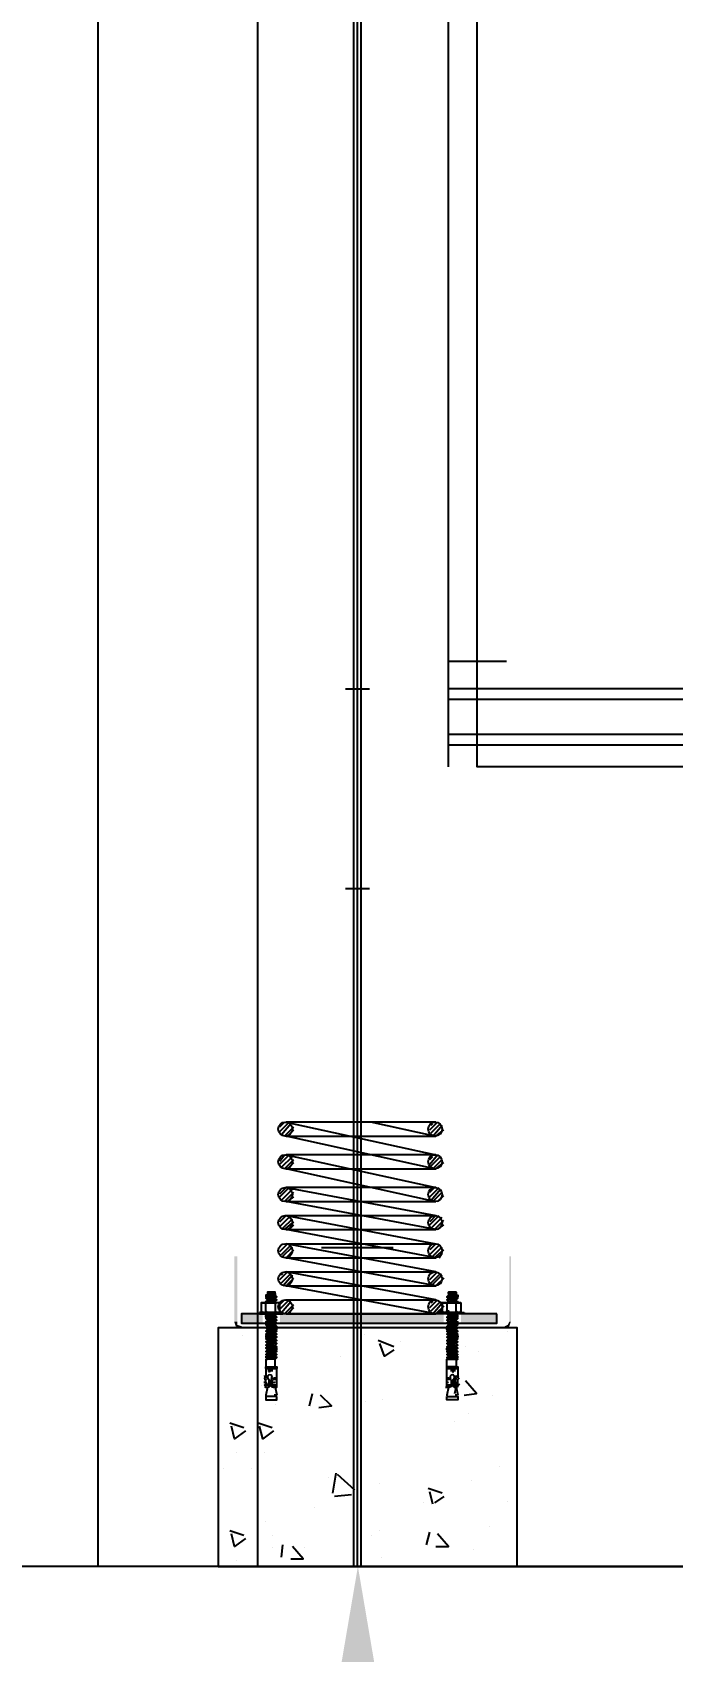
# Model space of a CAD drawing. Header units: millimetres. Extents: x -665 to 20582, y -27797 to 160.
# Drawn here: x 1368 to 2170, y -25601 to -23571 of the extents above; entities that cross this region are included whole.
import ezdxf

# ---------------------------------------------------------------- set-up
doc = ezdxf.new("R2010")
doc.units = ezdxf.units.MM
for name, color, linetype in [('$0$PDF_SAS_STB_Side', 7, 'Continuous'), ('$2$PDF_0', 7, 'Continuous'), ('AA_Architecture', 7, 'Continuous'), ('AA_Rail', 7, 'Continuous')]:
    doc.layers.add(name, color=color, linetype=linetype)
doc.layers.add('AA_Datum', color=7, linetype='Continuous', plot=False)
doc.styles.add('Century Gothic$001H0', font='cent.shx')
doc.dimstyles.new('Copy of ISO-25', dxfattribs={"dimtxt": 250, "dimasz": 80, "dimexe": 1.25, "dimexo": 0.625, "dimtad": 1, "dimtxsty": 'Century Gothic$001H0', "dimblk": 'ARCHTICK', "dimcen": 2.5, "dimadec": 0, "dimazin": 0, "dimtfac": 1, "dimtmove": 0, "dimatfit": 3, "dimfxl": 1, "dimarcsym": 0})

# ---------------------------------------------------------------- blocks, each defined once
blk = doc.blocks.new('_ArchTick')
at = {"color": 0, "linetype": 'ByBlock', "const_width": 0.15}
blk.add_lwpolyline([(-0.5, -0.5), (0.5, 0.5)], dxfattribs=at)
blk = doc.blocks.new('*D81')
at = {"color": 0, "lineweight": -2, "transparency": 16777216}
for p, q in [((3650, -8194.2), (249.4, -8194.2)), ((250.6, -25494.2), (250.6, -8194.2)), ((3650, -25494.2), (249.4, -25494.2))]:
    blk.add_line(p, q, dxfattribs=at)
at = {"layer": 'Defpoints', "color": 0, "transparency": 16777216}
for p in [(250.6, -8194.2), (3650.6, -8194.2), (3650.6, -25494.2)]:
    blk.add_point(p, dxfattribs=at)
at = {"color": 0, "lineweight": -2, "transparency": 16777216, "xscale": 80, "yscale": 80, "zscale": 80}
for p, rotation in [((250.6, -8194.2), 90), ((250.6, -25494.2), 270)]:
    blk.add_blockref('_ArchTick', p, dxfattribs=dict(at, rotation=rotation))
at = {"color": 0, "transparency": 16777216, "insert": (125, -16844.2), "char_height": 250, "attachment_point": 5, "rotation": 90, "style": 'Century Gothic$001H0'}
blk.add_mtext('SHAFT TOTAL HEIGHT 17300', dxfattribs=at)

msp = doc.modelspace()

# ---------------------------------------------------------------- linework, layer by layer
at = {"layer": '$0$PDF_SAS_STB_Side', "lineweight": 25}
for points in [[(1678.404, -25173.793), (1678.404, -25164.014), (1656.892, -25164.014), (1654.936, -25164.014), (1656.892, -25164.014), (1658.847, -25164.014), (1660.803, -25164.014), (1660.803, -25162.059), (1674.493, -25164.014), (1672.537, -25162.059), (1662.759, -25162.059), (1662.759, -25160.103)], [(1654.936, -25164.014), (1654.936, -25173.793)], [(1654.936, -25164.014), (1654.936, -25164.014)], [(1662.759, -25152.28), (1662.759, -25154.236), (1660.803, -25154.236), (1660.803, -25156.192), (1674.493, -25156.192), (1660.803, -25154.236)], [(1672.537, -25152.28), (1672.537, -25154.236), (1674.493, -25156.192), (1660.803, -25156.192), (1662.759, -25158.147), (1660.803, -25158.147)], [(1674.493, -25160.103), (1672.537, -25162.059), (1662.759, -25160.103), (1660.803, -25158.147), (1674.493, -25160.103), (1672.537, -25158.147), (1662.759, -25158.147), (1672.537, -25158.147), (1674.493, -25156.192)], [(1660.803, -25158.147), (1674.493, -25160.103), (1660.803, -25158.147)], [(1660.803, -25158.147), (1660.803, -25158.147)], [(1660.803, -25162.059), (1674.493, -25164.014), (1660.803, -25162.059)], [(1660.803, -25162.059), (1660.803, -25162.059)], [(1662.759, -25162.059), (1660.803, -25162.059)], [(1662.759, -25150.325), (1672.537, -25150.325)], [(1662.759, -25150.325), (1662.759, -25150.325)], [(1662.759, -25154.236), (1672.537, -25154.236), (1662.759, -25154.236)], [(1662.759, -25158.147), (1662.759, -25158.147)], [(1672.537, -25150.325), (1672.537, -25150.325)], [(1672.537, -25154.236), (1672.537, -25154.236)], [(1672.537, -25158.147), (1672.537, -25158.147)], [(1672.537, -25162.059), (1672.537, -25162.059)], [(1678.404, -25164.014), (1676.448, -25164.014), (1674.493, -25164.014), (1672.537, -25164.014)], [(1672.537, -25164.014), (1672.537, -25164.014)], [(1674.493, -25156.192), (1674.493, -25156.192)], [(1674.493, -25160.103), (1674.493, -25160.103)], [(1674.493, -25164.014), (1674.493, -25164.014)], [(1674.493, -25164.014), (1674.493, -25164.014)], [(1678.404, -25164.014), (1678.404, -25164.014)], [(1887.662, -25164.014), (1885.706, -25164.014), (1883.75, -25164.014), (1881.795, -25164.014), (1883.75, -25164.014), (1905.263, -25164.014), (1905.263, -25173.793)], [(1881.795, -25164.014), (1881.795, -25173.793)], [(1881.795, -25164.014), (1881.795, -25164.014)], [(1899.396, -25152.28), (1899.396, -25154.236), (1901.351, -25154.236), (1901.351, -25156.192), (1887.662, -25156.192), (1901.351, -25154.236)], [(1889.617, -25152.28), (1889.617, -25154.236), (1887.662, -25156.192), (1901.351, -25156.192), (1899.396, -25158.147), (1901.351, -25158.147)], [(1887.662, -25156.192), (1887.662, -25156.192)], [(1887.662, -25160.103), (1889.617, -25162.059), (1899.396, -25160.103), (1901.351, -25158.147), (1887.662, -25160.103), (1889.617, -25158.147), (1899.396, -25158.147), (1889.617, -25158.147), (1887.662, -25156.192)], [(1901.351, -25158.147), (1887.662, -25160.103), (1901.351, -25158.147)], [(1905.263, -25164.014), (1903.307, -25164.014), (1901.351, -25164.014), (1899.396, -25164.014), (1901.351, -25162.059), (1887.662, -25164.014), (1889.617, -25162.059), (1899.396, -25162.059), (1899.396, -25160.103)], [(1887.662, -25160.103), (1887.662, -25160.103)], [(1901.351, -25162.059), (1887.662, -25164.014), (1901.351, -25162.059)], [(1887.662, -25164.014), (1887.662, -25164.014)], [(1887.662, -25164.014), (1887.662, -25164.014)], [(1899.396, -25150.325), (1889.617, -25150.325)], [(1889.617, -25150.325), (1889.617, -25150.325)], [(1899.396, -25154.236), (1889.617, -25154.236), (1899.396, -25154.236)], [(1889.617, -25154.236), (1889.617, -25154.236)], [(1889.617, -25158.147), (1889.617, -25158.147)], [(1889.617, -25162.059), (1889.617, -25162.059)], [(1899.396, -25150.325), (1899.396, -25150.325)], [(1899.396, -25158.147), (1899.396, -25158.147)], [(1899.396, -25162.059), (1901.351, -25162.059)], [(1901.351, -25158.147), (1901.351, -25158.147)], [(1901.351, -25162.059), (1901.351, -25162.059)], [(1905.263, -25164.014), (1905.263, -25164.014)], [(1660.803, -25173.793), (1660.803, -25175.748), (1658.847, -25175.748), (1656.892, -25175.748), (1654.936, -25173.793), (1656.892, -25175.748), (1678.404, -25175.748), (1678.404, -25173.793), (1678.404, -25175.748), (1676.448, -25175.748), (1674.493, -25175.748), (1672.537, -25173.793)], [(1654.936, -25173.793), (1654.936, -25173.793)], [(1660.803, -25183.571), (1662.759, -25183.571), (1660.803, -25181.616), (1674.493, -25181.616), (1672.537, -25179.66), (1662.759, -25179.66), (1672.537, -25179.66), (1674.493, -25177.704), (1668.626, -25177.704), (1674.493, -25177.704), (1672.537, -25177.704)], [(1660.803, -25179.66), (1674.493, -25181.616), (1660.803, -25181.616), (1660.803, -25179.66), (1662.759, -25179.66), (1660.803, -25177.704)], [(1674.493, -25185.527), (1672.537, -25187.483), (1662.759, -25185.527), (1660.803, -25183.571), (1674.493, -25185.527), (1672.537, -25183.571), (1662.759, -25183.571), (1672.537, -25183.571), (1674.493, -25181.616)], [(1660.803, -25183.571), (1674.493, -25185.527), (1660.803, -25183.571)], [(1660.803, -25183.571), (1660.803, -25183.571)], [(1660.803, -25191.394), (1662.759, -25189.438), (1660.803, -25187.483), (1674.493, -25189.438), (1672.537, -25187.483), (1662.759, -25187.483), (1662.759, -25185.527)], [(1660.803, -25187.483), (1674.493, -25189.438), (1660.803, -25187.483)], [(1660.803, -25187.483), (1660.803, -25187.483)], [(1662.759, -25187.483), (1660.803, -25187.483)], [(1660.803, -25195.305), (1662.759, -25193.35), (1660.803, -25191.394), (1674.493, -25193.35), (1672.537, -25191.394), (1662.759, -25189.438), (1672.537, -25191.394), (1674.493, -25189.438)], [(1662.759, -25183.571), (1662.759, -25183.571)], [(1662.759, -25189.438), (1662.759, -25189.438)], [(1672.537, -25179.66), (1672.537, -25179.66)], [(1672.537, -25183.571), (1672.537, -25183.571)], [(1672.537, -25187.483), (1672.537, -25187.483)], [(1674.493, -25181.616), (1674.493, -25181.616)], [(1674.493, -25185.527), (1674.493, -25185.527)], [(1674.493, -25189.438), (1674.493, -25189.438)], [(1678.404, -25173.793), (1678.404, -25173.793)], [(1899.396, -25173.793), (1901.351, -25175.748), (1903.307, -25175.748), (1905.263, -25175.748), (1905.263, -25173.793), (1905.263, -25175.748), (1883.75, -25175.748), (1881.795, -25173.793), (1883.75, -25175.748), (1885.706, -25175.748), (1887.662, -25175.748), (1887.662, -25173.793)], [(1881.795, -25173.793), (1881.795, -25173.793)], [(1901.351, -25179.66), (1887.662, -25181.616), (1901.351, -25181.616), (1901.351, -25179.66), (1899.396, -25179.66), (1901.351, -25177.704)], [(1901.351, -25183.571), (1899.396, -25183.571), (1901.351, -25181.616), (1887.662, -25181.616), (1889.617, -25179.66), (1899.396, -25179.66), (1889.617, -25179.66), (1887.662, -25177.704)], [(1887.662, -25181.616), (1887.662, -25181.616)], [(1887.662, -25185.527), (1889.617, -25187.483), (1899.396, -25185.527), (1901.351, -25183.571), (1887.662, -25185.527), (1889.617, -25183.571), (1899.396, -25183.571), (1889.617, -25183.571), (1887.662, -25181.616)], [(1901.351, -25183.571), (1887.662, -25185.527), (1901.351, -25183.571)], [(1887.662, -25185.527), (1887.662, -25185.527)], [(1901.351, -25191.394), (1899.396, -25189.438), (1901.351, -25187.483), (1887.662, -25189.438), (1889.617, -25187.483), (1899.396, -25187.483), (1899.396, -25185.527)], [(1901.351, -25187.483), (1887.662, -25189.438), (1901.351, -25187.483)], [(1887.662, -25189.438), (1887.662, -25189.438)], [(1901.351, -25195.305), (1899.396, -25193.35), (1901.351, -25191.394), (1887.662, -25193.35), (1889.617, -25191.394), (1899.396, -25189.438), (1889.617, -25191.394), (1887.662, -25189.438)], [(1889.617, -25179.66), (1889.617, -25179.66)], [(1889.617, -25183.571), (1889.617, -25183.571)], [(1889.617, -25187.483), (1889.617, -25187.483)], [(1899.396, -25183.571), (1899.396, -25183.571)], [(1899.396, -25187.483), (1901.351, -25187.483)], [(1899.396, -25189.438), (1899.396, -25189.438)], [(1901.351, -25183.571), (1901.351, -25183.571)], [(1901.351, -25187.483), (1901.351, -25187.483)], [(1905.263, -25173.793), (1905.263, -25173.793)], [(1660.803, -25191.394), (1674.493, -25193.35), (1660.803, -25191.394)], [(1660.803, -25191.394), (1660.803, -25191.394)], [(1660.803, -25195.305), (1660.803, -25195.305)], [(1660.803, -25199.217), (1662.759, -25197.261), (1672.537, -25197.261), (1674.493, -25197.261), (1660.803, -25195.305), (1662.759, -25197.261), (1672.537, -25199.217), (1672.537, -25197.261)], [(1660.803, -25199.217), (1674.493, -25199.217), (1660.803, -25199.217)], [(1660.803, -25199.217), (1660.803, -25199.217)], [(1672.537, -25199.217), (1674.493, -25199.217), (1660.803, -25199.217), (1662.759, -25201.172), (1660.803, -25203.128)], [(1674.493, -25203.128), (1672.537, -25205.084), (1662.759, -25205.084), (1672.537, -25205.084), (1674.493, -25207.039), (1660.803, -25205.084), (1662.759, -25205.084), (1660.803, -25203.128), (1674.493, -25203.128), (1672.537, -25201.172), (1662.759, -25201.172), (1672.537, -25201.172), (1674.493, -25199.217)], [(1660.803, -25203.128), (1674.493, -25203.128), (1660.803, -25203.128)], [(1660.803, -25203.128), (1660.803, -25203.128)], [(1660.803, -25205.084), (1660.803, -25207.039), (1674.493, -25207.039), (1660.803, -25207.039), (1662.759, -25207.039), (1672.537, -25208.995), (1674.493, -25207.039)], [(1660.803, -25208.995), (1662.759, -25208.995), (1662.759, -25207.039)], [(1674.493, -25210.951), (1660.803, -25208.995), (1674.493, -25210.951), (1672.537, -25208.995), (1662.759, -25208.995)], [(1660.803, -25208.995), (1660.803, -25208.995)], [(1672.537, -25193.35), (1672.537, -25195.305), (1662.759, -25193.35), (1672.537, -25193.35), (1674.493, -25193.35)], [(1662.759, -25193.35), (1662.759, -25193.35)], [(1662.759, -25197.261), (1662.759, -25197.261)], [(1662.759, -25201.172), (1662.759, -25201.172)], [(1672.537, -25191.394), (1672.537, -25191.394)], [(1672.537, -25195.305), (1674.493, -25195.305)], [(1672.537, -25201.172), (1672.537, -25201.172)], [(1672.537, -25205.084), (1672.537, -25205.084)], [(1672.537, -25208.995), (1672.537, -25208.995)], [(1674.493, -25193.35), (1674.493, -25193.35)], [(1674.493, -25199.217), (1674.493, -25199.217)], [(1674.493, -25203.128), (1674.493, -25203.128)], [(1674.493, -25207.039), (1674.493, -25207.039)], [(1901.351, -25191.394), (1887.662, -25193.35), (1901.351, -25191.394)], [(1887.662, -25193.35), (1887.662, -25193.35)], [(1889.617, -25193.35), (1889.617, -25195.305), (1899.396, -25193.35), (1889.617, -25193.35), (1887.662, -25193.35)], [(1889.617, -25195.305), (1887.662, -25195.305)], [(1901.351, -25199.217), (1899.396, -25197.261), (1889.617, -25197.261), (1887.662, -25197.261), (1901.351, -25195.305), (1899.396, -25197.261), (1889.617, -25199.217), (1889.617, -25197.261)], [(1901.351, -25199.217), (1887.662, -25199.217), (1901.351, -25199.217)], [(1887.662, -25199.217), (1887.662, -25199.217)], [(1889.617, -25199.217), (1887.662, -25199.217), (1901.351, -25199.217), (1899.396, -25201.172), (1901.351, -25203.128)], [(1887.662, -25203.128), (1889.617, -25205.084), (1899.396, -25205.084), (1889.617, -25205.084), (1887.662, -25207.039), (1901.351, -25205.084), (1899.396, -25205.084), (1901.351, -25203.128), (1887.662, -25203.128), (1889.617, -25201.172), (1899.396, -25201.172), (1889.617, -25201.172), (1887.662, -25199.217)], [(1901.351, -25203.128), (1887.662, -25203.128), (1901.351, -25203.128)], [(1887.662, -25203.128), (1887.662, -25203.128)], [(1901.351, -25205.084), (1901.351, -25207.039), (1887.662, -25207.039), (1901.351, -25207.039), (1899.396, -25207.039), (1889.617, -25208.995), (1887.662, -25207.039)], [(1887.662, -25207.039), (1887.662, -25207.039)], [(1887.662, -25210.951), (1901.351, -25208.995), (1887.662, -25210.951), (1889.617, -25208.995), (1899.396, -25208.995)], [(1889.617, -25191.394), (1889.617, -25191.394)], [(1889.617, -25201.172), (1889.617, -25201.172)], [(1889.617, -25205.084), (1889.617, -25205.084)], [(1889.617, -25208.995), (1889.617, -25208.995)], [(1899.396, -25193.35), (1899.396, -25193.35)], [(1899.396, -25197.261), (1899.396, -25197.261)], [(1899.396, -25201.172), (1899.396, -25201.172)], [(1901.351, -25208.995), (1899.396, -25208.995), (1899.396, -25207.039)], [(1901.351, -25191.394), (1901.351, -25191.394)], [(1901.351, -25195.305), (1901.351, -25195.305)], [(1901.351, -25199.217), (1901.351, -25199.217)], [(1901.351, -25203.128), (1901.351, -25203.128)], [(1901.351, -25208.995), (1901.351, -25208.995)], [(1660.803, -25212.906), (1662.759, -25212.906), (1662.759, -25210.951)], [(1674.493, -25214.862), (1660.803, -25212.906), (1674.493, -25214.862), (1672.537, -25212.906), (1662.759, -25212.906)], [(1660.803, -25212.906), (1660.803, -25212.906)], [(1660.803, -25216.818), (1662.759, -25214.862), (1672.537, -25216.818), (1674.493, -25214.862), (1660.803, -25212.906), (1662.759, -25214.862), (1672.537, -25216.818), (1674.493, -25218.773), (1660.803, -25216.818), (1674.493, -25218.773)], [(1660.803, -25216.818), (1660.803, -25216.818)], [(1660.803, -25220.729), (1662.759, -25218.773), (1672.537, -25218.773), (1674.493, -25218.773), (1660.803, -25216.818), (1662.759, -25218.773), (1672.537, -25220.729), (1672.537, -25218.773)], [(1660.803, -25220.729), (1660.803, -25220.729)], [(1660.803, -25224.64), (1662.759, -25222.685), (1672.537, -25222.685), (1674.493, -25222.685), (1660.803, -25220.729), (1662.759, -25222.685), (1672.537, -25224.64), (1672.537, -25222.685)], [(1672.537, -25224.64), (1674.493, -25224.64), (1660.803, -25224.64), (1674.493, -25224.64)], [(1660.803, -25224.64), (1660.803, -25224.64)], [(1660.803, -25228.552), (1662.759, -25226.596), (1672.537, -25226.596), (1674.493, -25224.64), (1660.803, -25224.64), (1662.759, -25226.596), (1672.537, -25226.596), (1674.493, -25228.552), (1660.803, -25228.552), (1674.493, -25228.552)], [(1660.803, -25228.552), (1660.803, -25228.552)], [(1660.803, -25230.507), (1660.803, -25232.463), (1674.493, -25232.463), (1660.803, -25232.463), (1662.759, -25232.463), (1672.537, -25234.419), (1674.493, -25232.463)], [(1672.537, -25212.906), (1672.537, -25212.906)], [(1672.537, -25220.729), (1674.493, -25220.729)], [(1887.662, -25214.862), (1901.351, -25212.906), (1887.662, -25214.862), (1889.617, -25212.906), (1899.396, -25212.906)], [(1901.351, -25216.818), (1899.396, -25214.862), (1889.617, -25216.818), (1887.662, -25214.862), (1901.351, -25212.906), (1899.396, -25214.862), (1889.617, -25216.818), (1887.662, -25218.773), (1901.351, -25216.818), (1887.662, -25218.773)], [(1901.351, -25220.729), (1899.396, -25218.773), (1889.617, -25218.773), (1887.662, -25218.773), (1901.351, -25216.818), (1899.396, -25218.773), (1889.617, -25220.729), (1889.617, -25218.773)], [(1889.617, -25220.729), (1887.662, -25220.729)], [(1901.351, -25224.64), (1899.396, -25222.685), (1889.617, -25222.685), (1887.662, -25222.685), (1901.351, -25220.729), (1899.396, -25222.685), (1889.617, -25224.64), (1889.617, -25222.685)], [(1889.617, -25224.64), (1887.662, -25224.64), (1901.351, -25224.64), (1887.662, -25224.64)], [(1901.351, -25228.552), (1899.396, -25226.596), (1889.617, -25226.596), (1887.662, -25224.64), (1901.351, -25224.64), (1899.396, -25226.596), (1889.617, -25226.596), (1887.662, -25228.552), (1901.351, -25228.552), (1887.662, -25228.552)], [(1887.662, -25234.419), (1889.617, -25234.419), (1899.396, -25234.419), (1899.396, -25244.197), (1887.662, -25244.197), (1887.662, -25234.419), (1901.351, -25234.419), (1899.396, -25234.419), (1899.396, -25232.463), (1901.351, -25232.463), (1887.662, -25232.463), (1901.351, -25232.463), (1901.351, -25230.507)], [(1889.617, -25212.906), (1889.617, -25212.906)], [(1901.351, -25212.906), (1899.396, -25212.906), (1899.396, -25210.951)], [(1901.351, -25212.906), (1901.351, -25212.906)], [(1901.351, -25216.818), (1901.351, -25216.818)], [(1901.351, -25220.729), (1901.351, -25220.729)], [(1901.351, -25224.64), (1901.351, -25224.64)], [(1901.351, -25228.552), (1901.351, -25228.552)], [(1660.803, -25234.419), (1662.759, -25234.419), (1662.759, -25232.463)], [(1672.537, -25234.419), (1662.759, -25234.419)], [(1672.537, -25246.153), (1662.759, -25246.153)], [(1664.714, -25250.064), (1664.714, -25246.153)], [(1666.67, -25250.064), (1666.67, -25246.153)], [(1666.67, -25250.064), (1666.67, -25250.064)], [(1668.626, -25250.064), (1668.626, -25246.153)], [(1672.537, -25234.419), (1672.537, -25234.419)], [(1672.537, -25234.419), (1672.537, -25234.419)], [(1674.493, -25232.463), (1674.493, -25232.463)], [(1887.662, -25232.463), (1887.662, -25232.463)], [(1899.396, -25232.463), (1889.617, -25234.419), (1887.662, -25232.463)], [(1887.662, -25269.621), (1887.662, -25246.153), (1901.351, -25246.153), (1887.662, -25246.153), (1901.351, -25246.153), (1887.662, -25246.153)], [(1889.617, -25234.419), (1889.617, -25234.419)], [(1889.617, -25246.153), (1899.396, -25246.153)], [(1893.529, -25250.064), (1893.529, -25246.153)], [(1895.484, -25250.064), (1895.484, -25246.153)], [(1895.484, -25250.064), (1895.484, -25250.064)], [(1897.44, -25250.064), (1897.44, -25246.153)], [(1660.803, -25269.621), (1660.803, -25265.71), (1660.803, -25259.843), (1658.847, -25257.887)], [(1662.759, -25269.621), (1660.803, -25279.399)], [(1660.803, -25269.621), (1660.803, -25269.621)], [(1662.759, -25259.843), (1662.759, -25257.887), (1662.759, -25259.843)], [(1662.759, -25257.887), (1662.759, -25257.887)], [(1662.759, -25267.665), (1662.759, -25265.71), (1662.759, -25267.665)], [(1662.759, -25265.71), (1662.759, -25265.71)], [(1664.714, -25269.621), (1664.714, -25269.621)], [(1670.581, -25257.887), (1670.581, -25259.843), (1670.581, -25257.887)], [(1670.581, -25265.71), (1670.581, -25267.665), (1670.581, -25265.71)], [(1672.537, -25269.621), (1674.493, -25279.399)], [(1889.617, -25269.621), (1887.662, -25279.399)], [(1891.573, -25257.887), (1891.573, -25259.843), (1891.573, -25257.887)], [(1891.573, -25265.71), (1891.573, -25267.665), (1891.573, -25265.71)], [(1893.529, -25269.621), (1893.529, -25267.665), (1893.529, -25259.843)], [(1897.44, -25269.621), (1897.44, -25269.621)], [(1899.396, -25259.843), (1899.396, -25257.887), (1899.396, -25259.843)], [(1899.396, -25257.887), (1899.396, -25257.887)], [(1899.396, -25267.665), (1899.396, -25265.71), (1899.396, -25267.665)], [(1899.396, -25265.71), (1899.396, -25265.71)], [(1899.396, -25269.621), (1901.351, -25279.399)], [(1901.351, -25269.621), (1901.351, -25265.71), (1901.351, -25259.843), (1903.307, -25257.887)], [(1903.307, -25265.71), (1901.351, -25267.665)], [(1901.351, -25269.621), (1901.351, -25269.621)], [(1660.803, -25285.266), (1674.493, -25285.266)], [(1901.351, -25285.266), (1887.662, -25285.266)]]:
    msp.add_lwpolyline(points, dxfattribs=at)
for points in [[(1660.803, -25173.793), (1660.803, -25164.014), (1662.759, -25164.014), (1664.714, -25164.014), (1666.67, -25164.014), (1668.626, -25164.014), (1670.581, -25164.014), (1672.537, -25164.014), (1672.537, -25173.793), (1672.537, -25175.748), (1670.581, -25175.748), (1668.626, -25175.748), (1666.67, -25175.748), (1664.714, -25175.748), (1662.759, -25175.748)], [(1672.537, -25152.28), (1672.537, -25150.325), (1662.759, -25150.325), (1662.759, -25152.28)], [(1899.396, -25173.793), (1899.396, -25164.014), (1897.44, -25164.014), (1895.484, -25164.014), (1893.529, -25164.014), (1891.573, -25164.014), (1889.617, -25164.014), (1887.662, -25164.014), (1887.662, -25173.793), (1889.617, -25173.793), (1889.617, -25175.748), (1891.573, -25175.748), (1893.529, -25175.748), (1895.484, -25175.748), (1897.44, -25175.748), (1899.396, -25175.748)], [(1889.617, -25152.28), (1889.617, -25150.325), (1899.396, -25150.325), (1899.396, -25152.28)], [(1652.98, -25175.748), (1652.98, -25177.704), (1682.315, -25177.704), (1682.315, -25175.748)], [(1909.174, -25175.748), (1909.174, -25177.704), (1879.839, -25177.704), (1879.839, -25175.748)], [(1893.529, -25177.704), (1887.662, -25177.704)], [(1674.493, -25197.261), (1674.493, -25195.305), (1660.803, -25195.305)], [(1662.759, -25210.951), (1672.537, -25212.906), (1674.493, -25210.951), (1660.803, -25208.995)], [(1887.662, -25197.261), (1887.662, -25195.305), (1901.351, -25195.305)], [(1899.396, -25210.951), (1889.617, -25212.906), (1887.662, -25210.951), (1901.351, -25208.995)], [(1674.493, -25222.685), (1674.493, -25220.729), (1660.803, -25220.729)], [(1660.803, -25230.507), (1662.759, -25230.507), (1672.537, -25230.507), (1674.493, -25228.552), (1660.803, -25228.552), (1662.759, -25230.507), (1672.537, -25230.507), (1674.493, -25232.463)], [(1887.662, -25222.685), (1887.662, -25220.729), (1901.351, -25220.729)], [(1901.351, -25230.507), (1899.396, -25230.507), (1889.617, -25230.507), (1887.662, -25228.552), (1901.351, -25228.552), (1899.396, -25230.507), (1889.617, -25230.507), (1887.662, -25232.463)], [(1660.803, -25234.419), (1660.803, -25244.197), (1674.493, -25244.197), (1674.493, -25246.153), (1660.803, -25246.153), (1660.803, -25244.197), (1672.537, -25244.197), (1672.537, -25234.419)], [(1887.662, -25246.153), (1887.662, -25244.197), (1901.351, -25244.197), (1901.351, -25246.153)], [(1674.493, -25281.355), (1660.803, -25281.355), (1660.803, -25285.266), (1674.493, -25285.266)], [(1887.662, -25281.355), (1901.351, -25281.355), (1901.351, -25285.266), (1887.662, -25285.266)]]:
    msp.add_lwpolyline(points, close=True, dxfattribs=at)
for points in [[(1668.626, -25259.843), (1668.626, -25267.665), (1668.316, -25269.301, 0.09143887), (1674.493, -25269.621), (1674.493, -25246.153), (1660.803, -25246.153), (1674.493, -25246.153), (1660.803, -25246.153), (1674.493, -25246.153)], [(1659.402, -25255.944, -0.08335919), (1661.819, -25256.229, 0.12332508), (1658.5, -25256.06)], [(1659.402, -25263.767, -0.08335919), (1661.819, -25264.051, 0.12332508), (1658.5, -25263.883)], [(1658.847, -25265.71), (1660.803, -25267.665, 0.18133415), (1658.946, -25267.799)], [(1664.611, -25254.182, 0.62428567), (1664.714, -25259.843), (1664.714, -25267.665), (1664.714, -25269.621), (1666.67, -25267.665), (1666.67, -25259.843)], [(1670.505, -25258.083, -0.18506494), (1672.537, -25257.887), (1672.537, -25259.843, 0.18506494), (1670.505, -25260.038)], [(1672.537, -25265.71), (1672.537, -25267.665, 0.18506494), (1670.505, -25267.861)], [(1887.586, -25258.082, -0.18523677), (1889.617, -25257.887), (1889.617, -25259.843, 0.18523677), (1887.586, -25260.038)], [(1889.617, -25265.71), (1889.617, -25267.665, 0.18523677), (1887.586, -25267.861)], [(1899.295, -25259.977, 0.18125527), (1897.44, -25259.843), (1897.44, -25267.665), (1897.44, -25269.621), (1895.484, -25267.665), (1895.484, -25259.843, 0.62506625), (1895.587, -25254.181)], [(1901.699, -25256.061, 0.1232303), (1898.379, -25256.229, 0.08406634), (1896.572, -25256.185)], [(1901.699, -25263.884, 0.1232303), (1898.379, -25264.052, 0.08406634), (1896.572, -25264.008)]]:
    msp.add_lwpolyline(points, format="xyb", dxfattribs=at)
for centre, radius, start, end in [((1667.641, -25249.088), 2.927, 173.938928, 219.891625), ((1892.549, -25249.085), 2.935, 320.175957, 5.99349), ((1659.823, -25262.773), 2.931, 66.285309, 107.397302), ((1661.781, -25262.765), 6.856, 252.554789, 287.445211), ((1665.694, -25256.912), 2.93, 311.819086, 228.180914), ((1671.559, -25266.7), 2.945, 69.030369, 110.969631), ((1888.639, -25253.014), 16.607, 260.328357, 281.268247), ((1888.639, -25266.695), 2.94, 69.011331, 110.988669), ((1894.509, -25256.91), 2.931, 311.790852, 228.209148), ((1898.418, -25262.778), 6.843, 252.538428, 287.461572), ((1898.419, -25270.598), 2.933, 72.611448, 113.705941), ((1673.458, -25280.387), 12.655, 169.914128, 179.953535), ((1660.085, -25280.37), 12.452, 359.964328, 10.168009), ((1900.314, -25280.376), 12.653, 169.964086, 180.00438), ((1886.759, -25280.375), 12.637, 359.988998, 10.042536)]:
    msp.add_arc(centre, radius, start, end, dxfattribs=at)
at = {"layer": '$2$PDF_0', "lineweight": 25}
for points in [[(3213.024, -24491.868), (1925.625, -24491.868), (1925.625, -22094.249), (3230.625, -22094.249), (3230.625, -22506.779), (3291.251, -22506.779), (3291.251, -22476.931), (3293.207, -22476.931), (3293.207, -22506.779), (3293.207, -22508.535), (3291.251, -22508.535), (3230.625, -22508.535), (3228.669, -22506.779), (3228.669, -22094.249)], [(1925.625, -24491.868), (1925.625, -22194.249)], [(1889.439, -24464.487), (3222.802, -24464.487), (3222.802, -24394.249), (1889.439, -24394.249)], [(3222.802, -24407.344), (1889.439, -24407.344)], [(3213.024, -24494.249), (3213.024, -24451.392), (1889.439, -24451.392)], [(1678.404, -24943.023), (1684.271, -24937.156)], [(1678.404, -24948.89), (1678.404, -24948.89), (1690.138, -24937.156)], [(1680.36, -24952.801), (1692.094, -24939.111)], [(1684.271, -24954.757), (1696.005, -24943.023)], [(1873.972, -24937.156), (1686.227, -24937.156), (1873.972, -24978.225), (1686.227, -24978.225), (1873.972, -25019.294), (1686.227, -25019.294)], [(1872.016, -24954.757), (1792.392, -24937.156)], [(1866.149, -24946.934), (1875.928, -24937.156)], [(1868.105, -24941.067), (1870.061, -24939.111)], [(1868.105, -24950.846), (1879.839, -24939.111)], [(1870.061, -24954.757), (1881.795, -24941.067)], [(1872.016, -24995.826), (1686.227, -24954.757), (1873.972, -24954.757), (1883.75, -24946.934)], [(1688.183, -24954.757), (1696.005, -24946.934)], [(1678.404, -24986.048), (1684.271, -24978.225)], [(1678.404, -24989.959), (1690.138, -24978.225)], [(1680.36, -24993.87), (1694.05, -24980.181)], [(1684.271, -24995.826), (1696.005, -24984.092)], [(1866.149, -24989.959), (1875.928, -24978.225)], [(1866.149, -24984.092), (1870.061, -24980.181)], [(1868.105, -24991.915), (1879.839, -24980.181)], [(1870.061, -24995.826), (1881.795, -24984.092)], [(1872.016, -25036.895), (1686.227, -24995.826), (1873.972, -24995.826), (1883.75, -24988.003)], [(1688.183, -24995.826), (1696.005, -24988.003)], [(1678.404, -25027.117), (1686.227, -25019.294), (1873.972, -25054.496), (1866.149, -25062.319)], [(1678.404, -25031.028), (1690.138, -25019.294)], [(1680.36, -25034.94), (1694.05, -25021.25)], [(1684.271, -25036.895), (1696.005, -25025.161)], [(1866.149, -25025.161), (1872.016, -25019.294)], [(1866.149, -25031.028), (1877.883, -25019.294)], [(1868.105, -25034.94), (1879.839, -25021.25)], [(1870.061, -25036.895), (1881.795, -25025.161)], [(1686.227, -25107.3), (1873.972, -25107.3), (1686.227, -25072.098), (1873.972, -25072.098), (1686.227, -25036.895), (1873.972, -25036.895)], [(1688.183, -25036.895), (1696.005, -25031.028)], [(1875.928, -25036.895), (1883.75, -25029.073)], [(1678.404, -25062.319), (1686.227, -25054.496), (1873.972, -25089.699), (1866.149, -25097.521)], [(1678.404, -25068.186), (1690.138, -25056.452)], [(1682.315, -25070.142), (1694.05, -25058.408)], [(1684.271, -25072.098), (1696.005, -25062.319)], [(1686.227, -25054.496), (1873.972, -25054.496)], [(1690.138, -25072.098), (1696.005, -25066.231)], [(1866.149, -25066.231), (1877.883, -25054.496)], [(1868.105, -25070.142), (1881.795, -25056.452)], [(1872.016, -25072.098), (1883.75, -25060.363)], [(1875.928, -25072.098), (1883.75, -25066.231)], [(1678.404, -25099.477), (1688.183, -25089.699)], [(1680.36, -25103.388), (1692.094, -25091.654)], [(1682.315, -25105.344), (1694.05, -25093.61)], [(1686.227, -25160.103), (1873.972, -25160.103), (1686.227, -25124.901), (1873.972, -25124.901), (1686.227, -25089.699), (1873.972, -25089.699)], [(1883.75, -25132.724), (1873.972, -25142.502), (1686.227, -25107.3), (1696.005, -25097.521)], [(1866.149, -25103.388), (1877.883, -25091.654)], [(1870.061, -25105.344), (1881.795, -25093.61)], [(1872.016, -25107.3), (1883.75, -25097.521)], [(1877.883, -25107.3), (1881.795, -25101.433)], [(1678.404, -25134.679), (1688.183, -25124.901)], [(1680.36, -25128.812), (1682.315, -25126.857)], [(1680.36, -25138.591), (1692.094, -25126.857)], [(1682.315, -25142.502), (1694.05, -25128.812)], [(1866.149, -25134.679), (1875.928, -25124.901)], [(1868.105, -25138.591), (1879.839, -25126.857)], [(1870.061, -25140.546), (1881.795, -25128.812)], [(1883.75, -25167.926), (1873.972, -25177.704), (1686.227, -25142.502), (1696.005, -25132.724)], [(1686.227, -25142.502), (1873.972, -25142.502)], [(1678.404, -25165.97), (1684.271, -25160.103)], [(1678.404, -25171.837), (1690.138, -25160.103)], [(1680.36, -25175.748), (1692.094, -25162.059)], [(1684.271, -25177.704), (1696.005, -25165.97)], [(1688.183, -25177.704), (1696.005, -25169.881)], [(1866.149, -25169.881), (1875.928, -25160.103)], [(1868.105, -25164.014), (1870.061, -25162.059)], [(1868.105, -25173.793), (1879.839, -25162.059)], [(1870.061, -25177.704), (1881.795, -25164.014)], [(1686.227, -25177.704), (1873.972, -25177.704)], [(1631.015, -25205.084), (1631.015, -25205.084)], [(1784.011, -25203.128), (1784.011, -25203.128)], [(1963.933, -25199.217), (1963.933, -25199.217)], [(1754.676, -25230.507), (1754.676, -25230.507)], [(1821.169, -25218.773), (1801.612, -25210.951)], [(1821.169, -25222.685), (1809.435, -25230.507), (1803.568, -25214.862)], [(1828.991, -25212.906), (1828.991, -25212.906)], [(1911.13, -25218.773), (1911.13, -25218.773)], [(1926.775, -25224.64), (1926.775, -25224.64)], [(1660.803, -25246.153), (1660.803, -25257.887)], [(1901.351, -25246.153), (1901.351, -25257.887)], [(1654.936, -25267.665), (1654.936, -25267.665)], [(1897.44, -25277.444), (1901.351, -25259.843)], [(1903.307, -25255.931), (1903.307, -25255.931)], [(1909.174, -25279.399), (1924.82, -25277.444), (1911.13, -25261.798)], [(1672.537, -25283.311), (1672.537, -25283.311)], [(1672.537, -25291.133), (1672.537, -25291.133)], [(1715.562, -25293.089), (1719.473, -25277.444)], [(1727.296, -25295.045), (1742.942, -25293.089), (1729.252, -25279.399)], [(1785.966, -25287.222), (1785.966, -25287.222)], [(1807.479, -25285.266), (1807.479, -25285.266)], [(1944.376, -25279.399), (1944.376, -25279.399)], [(1915.041, -25302.868), (1915.041, -25302.868)], [(1633.467, -25320.469), (1615.866, -25314.602)], [(1635.422, -25324.38), (1621.733, -25334.158), (1617.821, -25318.513)], [(1621.733, -25318.513), (1621.733, -25318.513)], [(1668.626, -25320.469), (1651.025, -25314.602)], [(1670.581, -25324.38), (1656.892, -25334.158), (1652.98, -25318.513)], [(1656.892, -25318.513), (1656.892, -25318.513)], [(1897.44, -25312.646), (1897.44, -25312.646)], [(1623.688, -25351.76), (1623.688, -25351.76)], [(1658.847, -25351.76), (1658.847, -25351.76)], [(1608.043, -25371.316), (1608.043, -25371.316)], [(1643.202, -25371.316), (1643.202, -25371.316)], [(1954.155, -25369.361), (1954.155, -25369.361)], [(1739.03, -25383.05), (1739.03, -25383.05)], [(1744.897, -25402.607), (1748.809, -25377.183)], [(1772.277, -25398.696), (1750.764, -25379.139)], [(1803.568, -25390.873), (1803.568, -25390.873)], [(1918.953, -25386.962), (1918.953, -25386.962)], [(1768.365, -25404.563), (1746.853, -25406.519)], [(1881.795, -25402.607), (1864.194, -25396.74)], [(1870.061, -25416.297), (1866.149, -25400.651)], [(1883.75, -25406.519), (1872.016, -25414.341)], [(1963.933, -25412.386), (1963.933, -25412.386)], [(1721.429, -25420.208), (1721.429, -25420.208)], [(1858.327, -25414.341), (1858.327, -25414.341)], [(1633.467, -25455.483), (1615.866, -25449.616)], [(1635.422, -25459.394), (1621.733, -25469.172), (1617.821, -25453.527)], [(1621.733, -25453.527), (1621.733, -25453.527)], [(1660.803, -25437.809), (1660.803, -25437.809)], [(1803.568, -25449.543), (1803.568, -25449.543)], [(1862.238, -25467.145), (1866.149, -25451.499)], [(1873.972, -25469.1), (1889.617, -25469.1), (1875.928, -25453.455)], [(1940.465, -25443.676), (1940.465, -25443.676)], [(1668.626, -25455.41), (1668.626, -25455.41)], [(1668.626, -25471.056), (1668.626, -25471.056)], [(1680.36, -25482.79), (1682.315, -25467.145)], [(1692.094, -25484.746), (1707.739, -25484.746), (1694.05, -25469.1)], [(1709.695, -25471.056), (1709.695, -25471.056)], [(1793.789, -25455.41), (1793.789, -25455.41)], [(1920.908, -25473.012), (1920.908, -25473.012)], [(1623.688, -25486.774), (1623.688, -25486.774)], [(1805.523, -25482.79), (1805.523, -25482.79)]]:
    msp.add_lwpolyline(points, dxfattribs=at)
for points in [[(1950.243, -25177.704), (1630.253, -25177.704), (1630.253, -25189.438), (1950.243, -25189.438)], [(1601.235, -25494.302), (1975.666, -25494.302), (1975.667, -25195.305), (1601.237, -25195.305)], [(1601.235, -25494.302), (1975.666, -25494.302), (1975.667, -25195.305), (1601.237, -25195.305)]]:
    msp.add_lwpolyline(points, close=True, dxfattribs=at)
for centre in [(1685.248, -24945.957), (1872.993, -24945.957), (1685.248, -24987.026), (1872.993, -24987.026), (1685.248, -25028.096), (1872.993, -25028.096), (1685.248, -25063.298), (1872.993, -25063.298), (1685.248, -25098.5), (1872.993, -25098.5), (1685.248, -25133.702), (1872.993, -25133.702), (1685.248, -25168.904), (1872.993, -25168.904)]:
    msp.add_circle(centre, 8.801, dxfattribs=at)
at = {"layer": '$2$PDF_0', "transparency": 33554559}
for points in [[(1625.148, -25105.344), (1621.237, -25105.344), (1625.148, -25187.483)], [(1621.237, -25105.344), (1625.148, -25187.483), (1621.237, -25187.483)], [(1965.889, -25187.483), (1967.844, -25187.483), (1965.889, -25105.344)], [(1967.844, -25187.483), (1965.889, -25105.344), (1967.844, -25105.344)], [(1621.237, -25187.483), (1625.148, -25187.483), (1623.193, -25193.35)], [(1625.148, -25187.483), (1623.193, -25193.35), (1625.148, -25191.394)], [(1656.892, -25177.704), (1630.253, -25177.704), (1656.892, -25189.438)], [(1630.253, -25177.704), (1656.892, -25189.438), (1630.253, -25189.438)], [(1883.75, -25177.704), (1678.404, -25177.704), (1883.75, -25189.438)], [(1678.404, -25177.704), (1883.75, -25189.438), (1678.404, -25189.438)], [(1950.243, -25177.704), (1905.263, -25177.704), (1950.243, -25189.438)], [(1905.263, -25177.704), (1950.243, -25189.438), (1905.263, -25189.438)], [(1965.889, -25193.35), (1963.933, -25191.394), (1967.844, -25187.483)], [(1963.933, -25191.394), (1967.844, -25187.483), (1965.889, -25187.483)], [(1606.044, -25195.305), (1960.022, -25193.35), (1960.022, -25195.305)], [(1621.237, -25193.35), (1621.237, -25195.305), (1960.022, -25193.35)], [(1623.193, -25193.35), (1625.148, -25191.394), (1631.015, -25195.305)], [(1625.148, -25191.394), (1631.015, -25195.305), (1631.015, -25193.35)], [(1960.022, -25193.35), (1965.889, -25193.35), (1963.933, -25191.394)], [(1960.022, -25195.305), (1960.022, -25193.35), (1965.889, -25193.35)], [(1807.477, -25678.116), (1776.186, -25494.282), (1744.896, -25678.116)]]:
    msp.add_solid(points, dxfattribs=at)
for p, q in [((1889.439, -22094.249), (1889.439, -24491.868)), ((1962.242, -24359.903), (1889.439, -24359.903)), ((1730.627, -25094.283), (1820.525, -25094.283))]:
    msp.add_line(p, q)
at = {"layer": 'AA_Architecture'}
for p, q in [((1450.625, -24394.249), (1450.625, -21394.249)), ((1650.625, -24394.249), (1650.625, -21394.249)), ((1450.625, -25494.249), (1450.625, -24394.249)), ((1650.625, -25494.249), (1650.625, -24394.249)), ((1650.625, -25494.249), (3450.625, -25494.249))]:
    msp.add_line(p, q, dxfattribs=at)
at = {"layer": 'AA_Datum'}
for p, q in [((1775.625, -25494.249), (1775.625, -8194.249)), ((1760.625, -24394.249), (1790.625, -24394.249)), ((1760.625, -24644.249), (1790.625, -24644.249)), ((1760.625, -25494.249), (1790.625, -25494.249))]:
    msp.add_line(p, q, dxfattribs=at)
at = {"layer": 'AA_Rail'}
for p, q in [((1770.975, -25494.249), (1770.975, -8194.249)), ((1780.275, -25494.249), (1780.275, -8194.249))]:
    msp.add_line(p, q, dxfattribs=at)

# ---------------------------------------------------------------- dimensions: what is measured, and where the dimension line sits
dim = msp.add_linear_dim(base=(250.625, -8194.249), p1=(3650.625, -25494.249), p2=(3650.625, -8194.249), angle=90, text='SHAFT TOTAL HEIGHT <>', dimstyle='Copy of ISO-25')
dim.commit()
dim.dimension.update_dxf_attribs({"geometry": '*D81', "text_midpoint": (125, -16844.249)})

doc.saveas('drawing.dxf')
